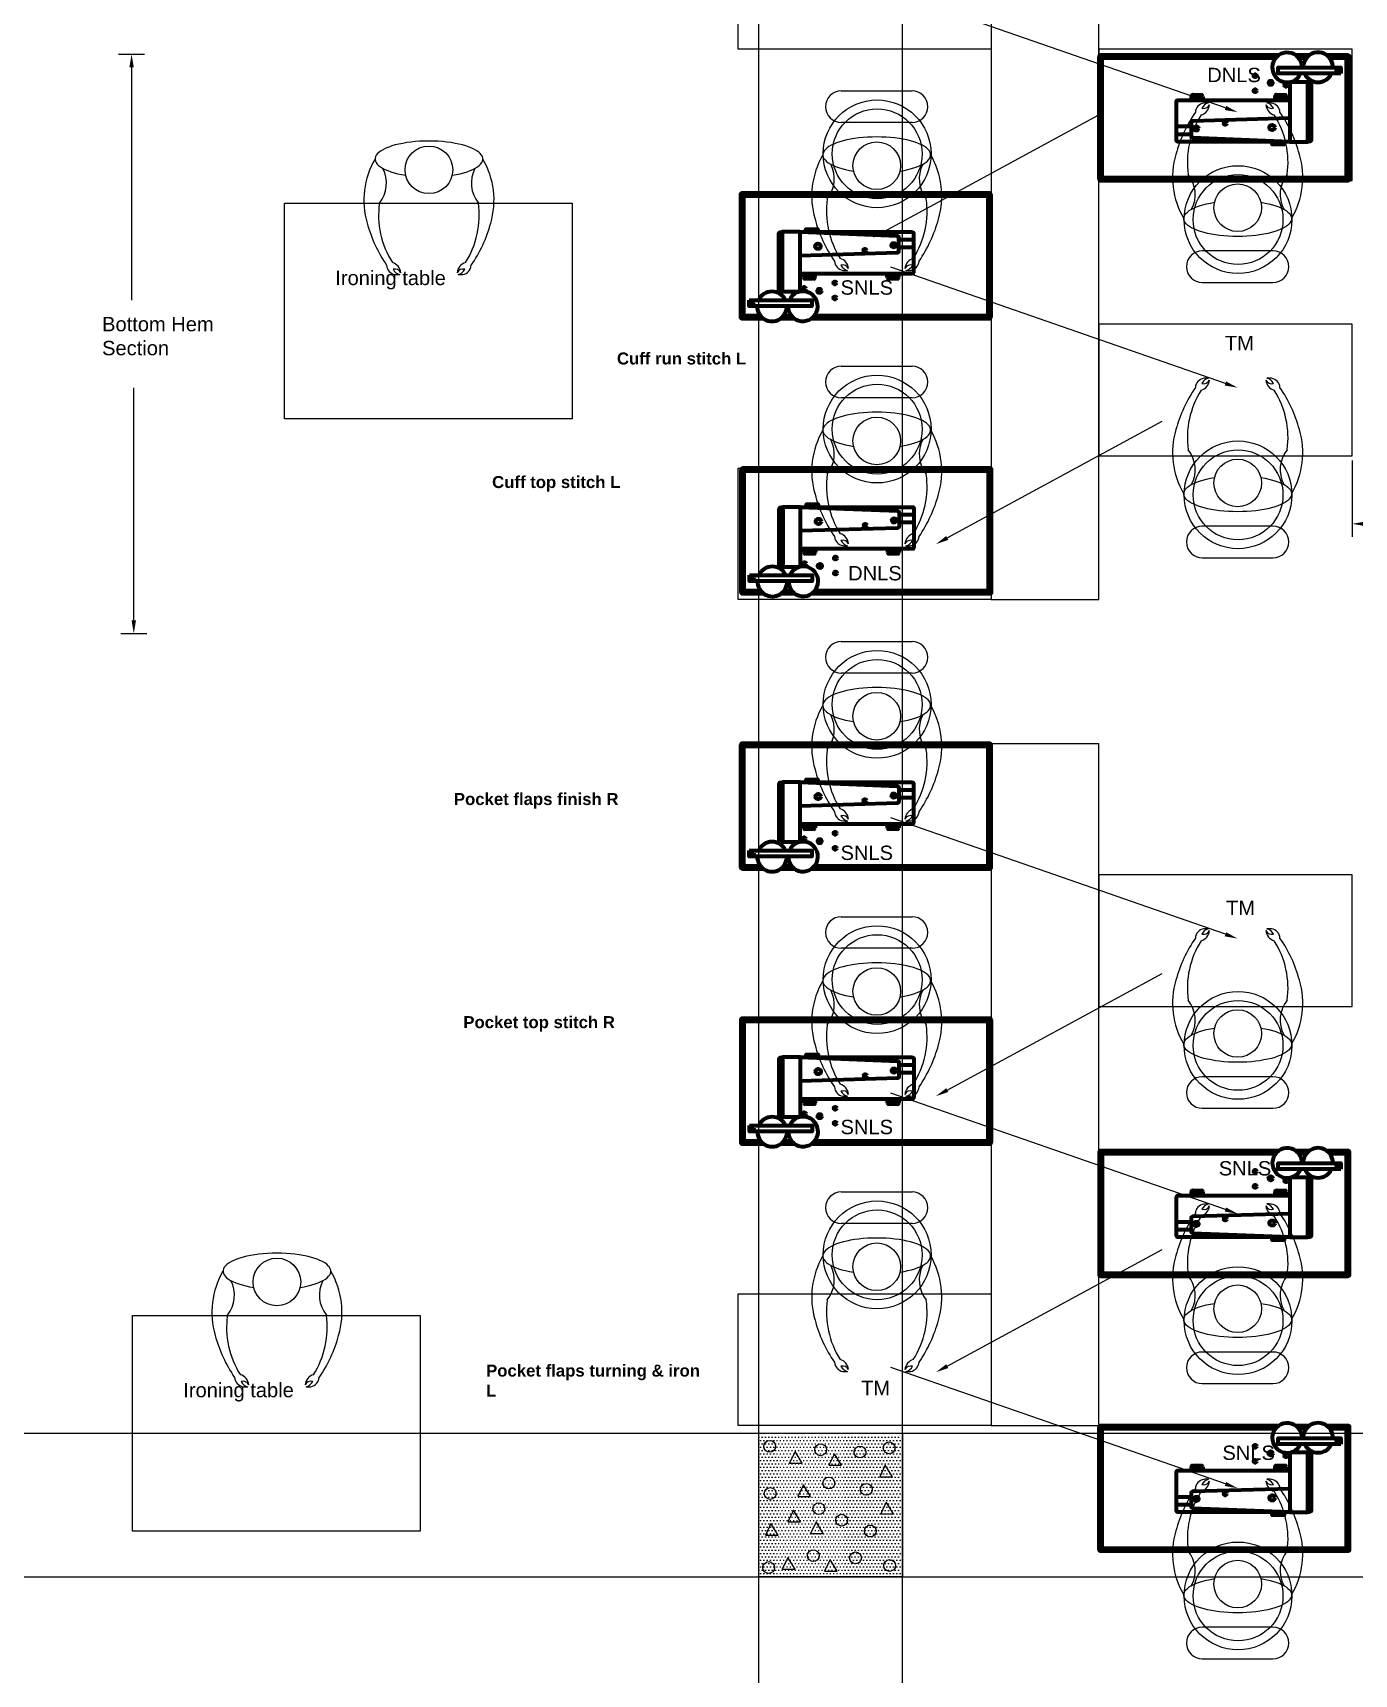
# Model space of a CAD drawing. Header units: feet. Extents: x 200 to 992, y 45 to 257.
# Drawn here: x 272.72 to 291.1, y 211.06 to 233.9 of the extents above; entities that cross this region are included whole.
import ezdxf

# ---------------------------------------------------------------- set-up
doc = ezdxf.new("R2010")
doc.units = ezdxf.units.FT
doc.header["$MEASUREMENT"] = 0
for name, color, linetype in [('beampillar', 80, 'Continuous'), ('dimension', 100, 'Continuous'), ('hatch pillar', 20, 'Continuous'), ('machines', 21, 'Continuous'), ('prep side', 220, 'Continuous'), ('shank', 77, 'Continuous'), ('standing operator', 240, 'Continuous')]:
    doc.layers.add(name, color=color, linetype=linetype)
doc.styles.get("Standard").update_dxf_attribs({"font": 'arial.ttf'})
doc.dimstyles.get("Standard").update_dxf_attribs({"dimtxt": 0.18, "dimasz": 0.18, "dimexe": 0.18, "dimexo": 0.0625, "dimgap": 0.09, "dimtad": 0, "dimtih": 1, "dimtoh": 1, "dimdec": 4, "dimzin": 0, "dimdsep": 46, "dimtxsty": 'Standard', "dimcen": 0.09, "dimadec": 0, "dimazin": 0, "dimtfac": 1, "dimtdec": 4, "dimtofl": 0, "dimtmove": 0, "dimatfit": 3, "dimfxl": 1, "dimtolj": 1, "dimtzin": 0, "dimarcsym": 0})

# ---------------------------------------------------------------- blocks, each defined once
blk = doc.blocks.new('Arrow')
at = {"linetype": 'ByBlock', "lineweight": -2}
blk.add_lwpolyline([(19.992, 74.917), (15.339, 76.537)], dxfattribs=at)
blk.add_solid([(20.002, 74.945), (20.162, 74.858), (19.982, 74.889)])
blk = doc.blocks.new('arrow 2')
at = {"linetype": 'ByBlock', "lineweight": -2}
blk.add_lwpolyline([(16.121, 72.812), (19.11, 74.436)], dxfattribs=at)
blk.add_solid([(16.136, 72.785), (15.963, 72.726), (16.107, 72.838)])
blk = doc.blocks.new('snls block')
at = {"layer": 'machines', "linetype": 'ByBlock', "lineweight": 100}
for p, q in [((54.586, 84.152), (54.586, 84.133)), ((54.586, 84.152), (54.605, 84.152)), ((54.607, 84.133), (54.605, 84.152)), ((54.888, 84.077), (54.681, 84.077)), ((54.889, 83.97), (54.681, 83.97)), ((53.361, 83.553), (53.361, 83.605)), ((53.361, 83.605), (53.517, 83.605)), ((53.378, 83.57), (53.378, 83.605)), ((53.501, 83.605), (53.501, 83.57)), ((53.517, 83.605), (53.517, 83.553)), ((54.524, 83.553), (54.524, 83.605)), ((54.524, 83.605), (54.681, 83.605)), ((54.541, 83.57), (54.541, 83.605)), ((54.664, 83.605), (54.664, 83.57)), ((54.681, 83.605), (54.681, 83.553)), ((53.497, 83.533), (53.382, 83.533)), ((53.48, 83.549), (53.398, 83.549)), ((54.66, 83.533), (54.545, 83.533)), ((54.643, 83.549), (54.562, 83.549))]:
    blk.add_line(p, q, dxfattribs=at)
for points in [[(53.469, 82.981), (55.947, 82.981, 0.414214), (55.968, 83.002), (55.968, 84.703, 0.414214), (55.947, 84.724), (52.502, 84.724, 0.414214), (52.482, 84.703), (52.482, 83.002, 0.414214), (52.502, 82.981), (52.798, 82.981)], [(53.513, 83.023), (55.905, 83.023, 0.414214), (55.926, 83.043), (55.926, 84.662, 0.414214), (55.905, 84.683), (52.544, 84.683, 0.414214), (52.523, 84.662), (52.523, 83.043, 0.414214), (52.544, 83.023), (52.755, 83.023)]]:
    blk.add_lwpolyline(points, format="xyb", dxfattribs=at)
for points in [[(53.063, 83.355), (53.037, 83.355, -0.414214), (53.016, 83.375), (53.016, 84.161, -0.414214), (53.037, 84.182), (53.063, 84.182)], [(53.312, 84.185), (53.063, 84.185), (53.063, 83.355), (53.291, 83.355, 0.414214), (53.312, 83.375)], [(53.312, 84.185), (54.661, 84.131, -0.402601), (54.681, 84.11), (54.681, 83.914, -0.405445), (54.661, 83.893), (53.312, 83.853)], [(53.312, 84.185), (54.868, 84.185, -0.414214), (54.889, 84.164), (54.889, 83.624, -0.414214), (54.868, 83.604), (53.312, 83.604)]]:
    blk.add_lwpolyline(points, format="xyb", close=True, dxfattribs=at)
for points in [[(53.557, 84.185), (53.392, 84.185), (53.392, 84.225), (53.557, 84.225)], [(53.505, 84.185), (53.404, 84.185), (53.404, 84.222), (53.505, 84.222)], [(52.603, 83.237), (53.474, 83.237), (53.474, 83.154), (52.603, 83.154)], [(52.603, 83.237), (53.474, 83.237), (53.474, 83.154), (52.603, 83.154)]]:
    blk.add_lwpolyline(points, close=True, dxfattribs=at)
for points in [[(53.042, 82.981), (53.23, 82.981)], [(53.085, 83.023), (53.186, 83.023)]]:
    blk.add_lwpolyline(points, dxfattribs=at)
for centre, radius in [((53.56, 83.986), 0.0369), ((54.212, 83.931), 0.0196), ((54.613, 83.999), 0.0303), ((53.366, 83.399), 0.0206), ((53.58, 83.365), 0.0285), ((53.796, 83.476), 0.0206), ((52.644, 83.202), 0.0219), ((52.644, 83.202), 0.0219), ((53.796, 83.267), 0.0206)]:
    blk.add_circle(centre, radius, dxfattribs=at)
for centre, radius, start, end in [((52.92, 83.149), 0.207, 25.1747, 154.8253), ((53.35, 83.151), 0.207, 179.1324, 155.4718), ((53.382, 83.553), 0.0208, 180, 270), ((53.398, 83.57), 0.0208, 180, 270), ((53.48, 83.57), 0.0208, 270, 0), ((53.497, 83.553), 0.0208, 270, 0), ((54.545, 83.553), 0.0208, 180, 270), ((54.562, 83.57), 0.0208, 180, 270), ((54.643, 83.57), 0.0208, 270, 0), ((54.66, 83.553), 0.0208, 270, 0), ((52.92, 83.149), 0.207, 178.5457, 1.4543)]:
    blk.add_arc(centre, radius, start, end, dxfattribs=at)
blk = doc.blocks.new('*D20')
at = {"color": 0, "linetype": 'ByBlock', "lineweight": -2, "transparency": 16777216}
for p, q in [((-152.547, 49.683), (-152.547, 48.62)), ((-148.024, 49.763), (-148.024, 48.62)), ((-152.367, 48.8), (-150.752, 48.8)), ((-148.204, 48.8), (-149.819, 48.8))]:
    blk.add_line(p, q, dxfattribs=at)
at = {"color": 0, "linetype": 'ByBlock', "transparency": 16777216}
for points in [[(-152.367, 48.83), (-152.367, 48.77), (-152.547, 48.8)], [(-148.204, 48.83), (-148.204, 48.77), (-148.024, 48.8)]]:
    blk.add_solid(points, dxfattribs=at)
at = {"layer": 'Defpoints', "color": 0, "linetype": 'ByBlock', "transparency": 16777216}
for p in [(-148.024, 49.826), (-152.547, 49.746), (-148.024, 48.8)]:
    blk.add_point(p, dxfattribs=at)
at = {"color": 0, "linetype": 'ByBlock', "transparency": 16777216, "insert": (-150.286, 48.8), "char_height": 0.18, "attachment_point": 5}
blk.add_mtext('\\A1;4.5222', dxfattribs=at)
blk = doc.blocks.new('hatchedpillar')
at = {"layer": 'hatch pillar', "linetype": 'ByBlock', "true_color": 0xf4ee51}
h = blk.add_hatch(dxfattribs=at)
h.set_pattern_fill('DOTS', color=41, scale=0.74)
h.set_pattern_definition([(0, (80.9823, -40.014843), (0.023125, 0.04625), [0, -0.04625])])
h.paths.add_polyline_path([(284.8, 214.403), (282.8, 214.403), (282.8, 212.403), (284.8, 212.403)])
at = {"layer": 'hatch pillar', "linetype": 'Continuous', "lineweight": -3, "ltscale": 2}
for p, q in [((283.321, 214.163), (283.244, 214.001)), ((283.244, 214.001), (283.422, 214.001)), ((283.422, 214.001), (283.321, 214.163)), ((283.87, 214.132), (283.792, 213.97)), ((283.97, 213.97), (283.87, 214.132)), ((283.792, 213.97), (283.97, 213.97)), ((284.577, 213.973), (284.5, 213.811)), ((284.5, 213.811), (284.677, 213.811)), ((284.677, 213.811), (284.577, 213.973)), ((283.437, 213.7), (283.36, 213.538)), ((283.36, 213.538), (283.537, 213.538)), ((283.537, 213.538), (283.437, 213.7)), ((283.298, 213.345), (283.221, 213.183)), ((283.398, 213.183), (283.298, 213.345)), ((284.591, 213.458), (284.514, 213.296)), ((284.691, 213.296), (284.591, 213.458)), ((282.987, 213.162), (282.91, 213)), ((283.088, 213), (282.987, 213.162)), ((283.221, 213.183), (283.398, 213.183)), ((283.615, 213.183), (283.537, 213.021)), ((283.715, 213.021), (283.615, 213.183)), ((284.514, 213.296), (284.691, 213.296)), ((282.91, 213), (283.088, 213)), ((283.537, 213.021), (283.715, 213.021)), ((283.221, 212.689), (283.144, 212.527)), ((283.321, 212.527), (283.221, 212.689)), ((283.808, 212.659), (283.731, 212.497)), ((283.908, 212.497), (283.808, 212.659)), ((283.144, 212.527), (283.321, 212.527)), ((283.731, 212.497), (283.908, 212.497))]:
    blk.add_line(p, q, dxfattribs=at)
for centre in [(282.969, 214.234), (283.677, 214.186), (284.225, 214.155), (284.63, 214.213), (283.792, 213.723), (282.976, 213.578), (284.312, 213.635), (283.653, 213.368), (283.97, 213.206), (284.368, 213.056), (282.955, 212.548), (283.576, 212.713), (284.163, 212.682), (284.637, 212.576)]:
    blk.add_circle(centre, 0.0821, dxfattribs=at)
blk = doc.blocks.new('sewing line')
for p, q in [((-157.5673, 47.74604), (-156.0673, 47.74604)), ((-157.5673, 45.74612), (-156.0673, 45.74612)), ((-157.5673, 36.25604), (-156.0673, 36.25604))]:
    blk.add_line(p, q)
for points in [[(-156.0673, 47.74604), (-156.0673, 64.89612), (-157.5673, 64.89612), (-157.5673, 47.74604)], [(-159.65176, 54.82406), (-158.66746, 54.82406)], [(-158.66746, 54.38473), (-159.65176, 54.38473)], [(-153.64682, 52.59736), (-154.63112, 52.59736)], [(-154.63112, 52.15803), (-153.64682, 52.15803)], [(-159.65176, 50.99406), (-158.66746, 50.99406)], [(-158.66746, 50.55473), (-159.65176, 50.55473)], [(-153.64682, 48.76736), (-154.63112, 48.76736)], [(-154.63112, 48.32803), (-153.64682, 48.32803)], [(-159.65176, 47.16406), (-158.66746, 47.16406)], [(-158.66746, 46.72473), (-159.65176, 46.72473)], [(-157.5673, 45.74612), (-157.5673, 36.25604)], [(-156.0673, 36.25604), (-156.0673, 45.74612)], [(-159.65176, 43.33406), (-158.66746, 43.33406)], [(-158.66746, 42.89473), (-159.65176, 42.89473)], [(-153.64682, 41.10736), (-154.63112, 41.10736)], [(-154.63112, 40.66803), (-153.64682, 40.66803)], [(-159.65176, 39.50406), (-158.66746, 39.50406)], [(-158.66746, 39.06473), (-159.65176, 39.06473)], [(-153.64682, 37.27736), (-154.63112, 37.27736)], [(-154.63112, 36.83803), (-153.64682, 36.83803)], [(-153.64682, 33.44736), (-154.63112, 33.44736)], [(-154.63112, 33.00803), (-153.64682, 33.00803)]]:
    blk.add_lwpolyline(points)
for points in [[(-157.5673, 55.40604), (-161.08794, 55.40604), (-161.08794, 57.23612), (-157.5673, 57.23612)], [(-152.54667, 55.40604), (-156.0673, 55.40604), (-156.0673, 53.57597), (-152.54667, 53.57597)], [(-152.54667, 51.57604), (-156.0673, 51.57604), (-156.0673, 49.74597), (-152.54667, 49.74597)], [(-157.5673, 47.74604), (-161.08794, 47.74604), (-161.08794, 49.57612), (-157.5673, 49.57612)], [(-152.54667, 43.91604), (-156.0673, 43.91604), (-156.0673, 42.08597), (-152.54667, 42.08597)], [(-157.5673, 36.25604), (-161.08794, 36.25604), (-161.08794, 38.08612), (-157.5673, 38.08612)]]:
    blk.add_lwpolyline(points, close=True)
at = {"linetype": 'ByBlock'}
for points in [[(-167.39561, 53.26052), (-163.39561, 53.26052), (-163.39561, 50.26052), (-167.39561, 50.26052)], [(-169.51024, 37.78636), (-165.51024, 37.78636), (-165.51024, 34.78636), (-169.51024, 34.78636)]]:
    blk.add_lwpolyline(points, close=True, dxfattribs=at)
for centre, radius in [((-159.15346, 53.94847), 0.75), ((-159.15346, 53.94847), 0.625), ((-159.15834, 53.78329), 0.3314), ((-154.13282, 53.03361), 0.75), ((-154.13282, 53.03361), 0.625), ((-154.1377, 53.1988), 0.3314), ((-159.15346, 50.11847), 0.75), ((-159.15346, 50.11847), 0.625), ((-159.15834, 49.95329), 0.3314), ((-154.13282, 49.20361), 0.75), ((-154.13282, 49.20361), 0.625), ((-154.1377, 49.3688), 0.3314), ((-159.15346, 46.28847), 0.75), ((-159.15346, 46.28847), 0.625), ((-159.15834, 46.12329), 0.3314), ((-159.15346, 42.45847), 0.75), ((-159.15346, 42.45847), 0.625), ((-159.15834, 42.29329), 0.3314), ((-154.13282, 41.54361), 0.75), ((-154.13282, 41.54361), 0.625), ((-154.1377, 41.7088), 0.3314), ((-159.15346, 38.62847), 0.75), ((-159.15346, 38.62847), 0.625), ((-159.15834, 38.46329), 0.3314), ((-154.13282, 37.71361), 0.75), ((-154.13282, 37.71361), 0.625), ((-154.1377, 37.8788), 0.3314), ((-154.13282, 33.88361), 0.75), ((-154.13282, 33.88361), 0.625), ((-154.1377, 34.0488), 0.3314)]:
    blk.add_circle(centre, radius)
for centre, radius, start, end in [((-159.65176, 54.60439), 0.21966, 90, 270), ((-158.66746, 54.60439), 0.21966, 270, 90), ((-154.5856, 54.5167), 0.14081, 100.122504, 175.609876), ((-154.68995, 54.6435), 0.16061, 285.828882, 355.212594), ((-154.50654, 54.51566), 0.1464, 104.680297, 152.481191), ((-154.61033, 54.66857), 0.08916, 253.018909, 334.439991), ((-154.5559, 53.93855), 0.71883, 89.022524, 94.34402), ((-153.66507, 54.66857), 0.08916, 205.560009, 286.981091), ((-153.58545, 54.6435), 0.16061, 184.787406, 254.171118), ((-153.7195, 53.93855), 0.71883, 85.65598, 90.977476), ((-153.76887, 54.51566), 0.1464, 27.518809, 75.319703), ((-153.6898, 54.5167), 0.14081, 4.390124, 79.877496), ((-153.13609, 53.4374), 1.92771, 145.564527, 164.848863), ((-153.60663, 53.82915), 1.23125, 147.594752, 187.866058), ((-154.66878, 53.82915), 1.23125, 352.133942, 32.405248), ((-155.13931, 53.4374), 1.92771, 15.151137, 34.435473), ((-158.93482, 53.36148), 1.12909, 149.566063, 196.497517), ((-159.38185, 53.36148), 1.12909, 343.502483, 30.433937), ((-153.91419, 53.62061), 1.12909, 163.502483, 210.433937), ((-154.36122, 53.62061), 1.12909, 329.566063, 16.497517), ((-160.18967, 53.5989), 0.44097, 321.008421, 27.632528), ((-158.12701, 53.5989), 0.44097, 152.367472, 218.991579), ((-155.16903, 53.38318), 0.44097, 332.367472, 38.991579), ((-153.10637, 53.38318), 0.44097, 141.008421, 207.632528), ((-158.62726, 53.15293), 1.23125, 172.133942, 212.405248), ((-159.68941, 53.15293), 1.23125, 327.594752, 7.866058), ((-158.15673, 53.54468), 1.92771, 195.151137, 214.435473), ((-160.15995, 53.54468), 1.92771, 325.564527, 344.848863), ((-154.63112, 52.37769), 0.21966, 90, 270), ((-153.64682, 52.37769), 0.21966, 270, 90), ((-159.60623, 52.46539), 0.14081, 184.390124, 259.877496), ((-159.71059, 52.33858), 0.16061, 4.787406, 74.171118), ((-159.63097, 52.31352), 0.08916, 25.560009, 106.981091), ((-159.52717, 52.46643), 0.1464, 207.518809, 255.319703), ((-159.57653, 53.04354), 0.71883, 265.65598, 270.977476), ((-158.60608, 52.33858), 0.16061, 105.828882, 175.212594), ((-158.68571, 52.31352), 0.08916, 73.018909, 154.439991), ((-158.7895, 52.46643), 0.1464, 284.680297, 332.481191), ((-158.74014, 53.04354), 0.71883, 269.022524, 274.34402), ((-158.71044, 52.46539), 0.14081, 280.122504, 355.609876), ((-159.65176, 50.77439), 0.21966, 90, 270), ((-158.66746, 50.77439), 0.21966, 270, 90), ((-154.5856, 50.6867), 0.14081, 100.122504, 175.609876), ((-154.68995, 50.8135), 0.16061, 285.828882, 355.212594), ((-154.50654, 50.68566), 0.1464, 104.680297, 152.481191), ((-154.61033, 50.83857), 0.08916, 253.018909, 334.439991), ((-154.5559, 50.10855), 0.71883, 89.022524, 94.34402), ((-153.66507, 50.83857), 0.08916, 205.560009, 286.981091), ((-153.58545, 50.8135), 0.16061, 184.787406, 254.171118), ((-153.7195, 50.10855), 0.71883, 85.65598, 90.977476), ((-153.76887, 50.68566), 0.1464, 27.518809, 75.319703), ((-153.6898, 50.6867), 0.14081, 4.390124, 79.877496), ((-153.13609, 49.6074), 1.92771, 145.564527, 164.848863), ((-153.60663, 49.99915), 1.23125, 147.594752, 187.866058), ((-154.66878, 49.99915), 1.23125, 352.133942, 32.405248), ((-155.13931, 49.6074), 1.92771, 15.151137, 34.435473), ((-158.93482, 49.53148), 1.12909, 149.566063, 196.497517), ((-159.38185, 49.53148), 1.12909, 343.502483, 30.433937), ((-153.91419, 49.79061), 1.12909, 163.502483, 210.433937), ((-154.36122, 49.79061), 1.12909, 329.566063, 16.497517), ((-160.18967, 49.7689), 0.44097, 321.008421, 27.632528), ((-158.12701, 49.7689), 0.44097, 152.367472, 218.991579), ((-155.16903, 49.55318), 0.44097, 332.367472, 38.991579), ((-153.10637, 49.55318), 0.44097, 141.008421, 207.632528), ((-158.62726, 49.32293), 1.23125, 172.133942, 212.405248), ((-159.68941, 49.32293), 1.23125, 327.594752, 7.866058), ((-158.15673, 49.71468), 1.92771, 195.151137, 214.435473), ((-160.15995, 49.71468), 1.92771, 325.564527, 344.848863), ((-159.71059, 48.50858), 0.16061, 4.787406, 74.171118), ((-158.60608, 48.50858), 0.16061, 105.828882, 175.212594), ((-154.63112, 48.54769), 0.21966, 90, 270), ((-153.64682, 48.54769), 0.21966, 270, 90), ((-159.60623, 48.63539), 0.14081, 184.390124, 259.877496), ((-159.63097, 48.48352), 0.08916, 25.560009, 106.981091), ((-159.52717, 48.63643), 0.1464, 207.518809, 255.319703), ((-159.57653, 49.21354), 0.71883, 265.65598, 270.977476), ((-158.68571, 48.48352), 0.08916, 73.018909, 154.439991), ((-158.7895, 48.63643), 0.1464, 284.680297, 332.481191), ((-158.74014, 49.21354), 0.71883, 269.022524, 274.34402), ((-158.71044, 48.63539), 0.14081, 280.122504, 355.609876), ((-159.65176, 46.94439), 0.21966, 90, 270), ((-158.66746, 46.94439), 0.21966, 270, 90), ((-158.93482, 45.70148), 1.12909, 149.566063, 196.497517), ((-160.18967, 45.9389), 0.44097, 321.008421, 27.632528), ((-158.12701, 45.9389), 0.44097, 152.367472, 218.991579), ((-159.38185, 45.70148), 1.12909, 343.502483, 30.433937), ((-158.62726, 45.49293), 1.23125, 172.133942, 212.405248), ((-159.68941, 45.49293), 1.23125, 327.594752, 7.866058), ((-158.15673, 45.88468), 1.92771, 195.151137, 214.435473), ((-160.15995, 45.88468), 1.92771, 325.564527, 344.848863), ((-159.60623, 44.80539), 0.14081, 184.390124, 259.877496), ((-159.71059, 44.67858), 0.16061, 4.787406, 74.171118), ((-158.60608, 44.67858), 0.16061, 105.828882, 175.212594), ((-158.71044, 44.80539), 0.14081, 280.122504, 355.609876), ((-159.63097, 44.65352), 0.08916, 25.560009, 106.981091), ((-159.52717, 44.80643), 0.1464, 207.518809, 255.319703), ((-159.57653, 45.38354), 0.71883, 265.65598, 270.977476), ((-158.68571, 44.65352), 0.08916, 73.018909, 154.439991), ((-158.7895, 44.80643), 0.1464, 284.680297, 332.481191), ((-158.74014, 45.38354), 0.71883, 269.022524, 274.34402), ((-159.65176, 43.11439), 0.21966, 90, 270), ((-158.66746, 43.11439), 0.21966, 270, 90), ((-154.5856, 43.0267), 0.14081, 100.122504, 175.609876), ((-154.50654, 43.02566), 0.1464, 104.680297, 152.481191), ((-154.5559, 42.44855), 0.71883, 89.022524, 94.34402), ((-153.7195, 42.44855), 0.71883, 85.65598, 90.977476), ((-153.76887, 43.02566), 0.1464, 27.518809, 75.319703), ((-153.6898, 43.0267), 0.14081, 4.390124, 79.877496), ((-153.13609, 41.9474), 1.92771, 145.564527, 164.848863), ((-153.60663, 42.33915), 1.23125, 147.594752, 187.866058), ((-154.68995, 43.1535), 0.16061, 285.828882, 355.212594), ((-154.61033, 43.17857), 0.08916, 253.018909, 334.439991), ((-153.66507, 43.17857), 0.08916, 205.560009, 286.981091), ((-153.58545, 43.1535), 0.16061, 184.787406, 254.171118), ((-154.66878, 42.33915), 1.23125, 352.133942, 32.405248), ((-155.13931, 41.9474), 1.92771, 15.151137, 34.435473), ((-158.93482, 41.87148), 1.12909, 149.566063, 196.497517), ((-160.18967, 42.1089), 0.44097, 321.008421, 27.632528), ((-158.12701, 42.1089), 0.44097, 152.367472, 218.991579), ((-159.38185, 41.87148), 1.12909, 343.502483, 30.433937), ((-153.91419, 42.13061), 1.12909, 163.502483, 210.433937), ((-154.36122, 42.13061), 1.12909, 329.566063, 16.497517), ((-155.16903, 41.89318), 0.44097, 332.367472, 38.991579), ((-153.10637, 41.89318), 0.44097, 141.008421, 207.632528), ((-158.62726, 41.66293), 1.23125, 172.133942, 212.405248), ((-159.68941, 41.66293), 1.23125, 327.594752, 7.866058), ((-158.15673, 42.05468), 1.92771, 195.151137, 214.435473), ((-160.15995, 42.05468), 1.92771, 325.564527, 344.848863), ((-154.63112, 40.88769), 0.21966, 90, 270), ((-153.64682, 40.88769), 0.21966, 270, 90), ((-159.60623, 40.97539), 0.14081, 184.390124, 259.877496), ((-159.71059, 40.84858), 0.16061, 4.787406, 74.171118), ((-159.63097, 40.82352), 0.08916, 25.560009, 106.981091), ((-159.52717, 40.97643), 0.1464, 207.518809, 255.319703), ((-158.60608, 40.84858), 0.16061, 105.828882, 175.212594), ((-158.68571, 40.82352), 0.08916, 73.018909, 154.439991), ((-158.7895, 40.97643), 0.1464, 284.680297, 332.481191), ((-158.71044, 40.97539), 0.14081, 280.122504, 355.609876), ((-159.57653, 41.55354), 0.71883, 265.65598, 270.977476), ((-158.74014, 41.55354), 0.71883, 269.022524, 274.34402), ((-159.65176, 39.28439), 0.21966, 90, 270), ((-158.66746, 39.28439), 0.21966, 270, 90), ((-154.5856, 39.1967), 0.14081, 100.122504, 175.609876), ((-154.68995, 39.3235), 0.16061, 285.828882, 355.212594), ((-154.50654, 39.19566), 0.1464, 104.680297, 152.481191), ((-154.61033, 39.34857), 0.08916, 253.018909, 334.439991), ((-154.5559, 38.61855), 0.71883, 89.022524, 94.34402), ((-153.66507, 39.34857), 0.08916, 205.560009, 286.981091), ((-153.58545, 39.3235), 0.16061, 184.787406, 254.171118), ((-153.7195, 38.61855), 0.71883, 85.65598, 90.977476), ((-153.76887, 39.19566), 0.1464, 27.518809, 75.319703), ((-153.6898, 39.1967), 0.14081, 4.390124, 79.877496), ((-153.13609, 38.1174), 1.92771, 145.564527, 164.848863), ((-153.60663, 38.50915), 1.23125, 147.594752, 187.866058), ((-154.66878, 38.50915), 1.23125, 352.133942, 32.405248), ((-155.13931, 38.1174), 1.92771, 15.151137, 34.435473), ((-158.93482, 38.04148), 1.12909, 149.566063, 196.497517), ((-159.38185, 38.04148), 1.12909, 343.502483, 30.433937), ((-153.91419, 38.30061), 1.12909, 163.502483, 210.433937), ((-154.36122, 38.30061), 1.12909, 329.566063, 16.497517), ((-160.18967, 38.2789), 0.44097, 321.008421, 27.632528), ((-158.12701, 38.2789), 0.44097, 152.367472, 218.991579), ((-155.16903, 38.06318), 0.44097, 332.367472, 38.991579), ((-153.10637, 38.06318), 0.44097, 141.008421, 207.632528), ((-158.62726, 37.83293), 1.23125, 172.133942, 212.405248), ((-159.68941, 37.83293), 1.23125, 327.594752, 7.866058), ((-158.15673, 38.22468), 1.92771, 195.151137, 214.435473), ((-160.15995, 38.22468), 1.92771, 325.564527, 344.848863), ((-154.63112, 37.05769), 0.21966, 90, 270), ((-153.64682, 37.05769), 0.21966, 270, 90), ((-159.60623, 37.14539), 0.14081, 184.390124, 259.877496), ((-159.71059, 37.01858), 0.16061, 4.787406, 74.171118), ((-159.63097, 36.99352), 0.08916, 25.560009, 106.981091), ((-159.52717, 37.14643), 0.1464, 207.518809, 255.319703), ((-159.57653, 37.72354), 0.71883, 265.65598, 270.977476), ((-158.60608, 37.01858), 0.16061, 105.828882, 175.212594), ((-158.68571, 36.99352), 0.08916, 73.018909, 154.439991), ((-158.7895, 37.14643), 0.1464, 284.680297, 332.481191), ((-158.74014, 37.72354), 0.71883, 269.022524, 274.34402), ((-158.71044, 37.14539), 0.14081, 280.122504, 355.609876), ((-154.5856, 35.3667), 0.14081, 100.122504, 175.609876), ((-154.68995, 35.4935), 0.16061, 285.828882, 355.212594), ((-154.50654, 35.36566), 0.1464, 104.680297, 152.481191), ((-154.61033, 35.51857), 0.08916, 253.018909, 334.439991), ((-154.5559, 34.78855), 0.71883, 89.022524, 94.34402), ((-153.66507, 35.51857), 0.08916, 205.560009, 286.981091), ((-153.58545, 35.4935), 0.16061, 184.787406, 254.171118), ((-153.7195, 34.78855), 0.71883, 85.65598, 90.977476), ((-153.76887, 35.36566), 0.1464, 27.518809, 75.319703), ((-153.6898, 35.3667), 0.14081, 4.390124, 79.877496), ((-153.13609, 34.2874), 1.92771, 145.564527, 164.848863), ((-153.60663, 34.67915), 1.23125, 147.594752, 187.866058), ((-154.66878, 34.67915), 1.23125, 352.133942, 32.405248), ((-155.13931, 34.2874), 1.92771, 15.151137, 34.435473), ((-153.91419, 34.47061), 1.12909, 163.502483, 210.433937), ((-154.36122, 34.47061), 1.12909, 329.566063, 16.497517), ((-155.16903, 34.23318), 0.44097, 332.367472, 38.991579), ((-153.10637, 34.23318), 0.44097, 141.008421, 207.632528), ((-154.63112, 33.22769), 0.21966, 90, 270), ((-153.64682, 33.22769), 0.21966, 270, 90)]:
    blk.add_arc(centre, radius, start, end)
for centre in [(-159.15834, 53.93341), (-159.15834, 50.10341), (-159.15834, 46.27341), (-159.15834, 42.44341), (-159.15834, 38.61341)]:
    blk.add_ellipse(centre, major_axis=(-0.75, 0), ratio=0.33333333, start_param=2.01554376, end_param=7.4092342)
at = {"extrusion": (0, 0, -1)}
for centre in [(-154.1377, 53.04867), (-154.1377, 49.21867), (-154.1377, 41.55867), (-154.1377, 37.72867), (-154.1377, 33.89867)]:
    blk.add_ellipse(centre, major_axis=(-0.75, 0), ratio=0.33333333, start_param=2.01554376, end_param=7.4092342, dxfattribs=at)
at = {"layer": 'dimension', "linetype": 'ByBlock', "lineweight": -2}
for p, q in [((-134.20488, 53.76965), (-133.84488, 53.76965)), ((-134.17405, 45.70724), (-133.81405, 45.70724))]:
    blk.add_line(p, q, dxfattribs=at)
for points in [[(-134.02488, 53.58465), (-134.02488, 50.34777)], [(-133.99405, 45.89224), (-133.99405, 49.12913)]]:
    blk.add_lwpolyline(points, dxfattribs=at)
at = {"layer": 'dimension', "linetype": 'ByBlock'}
for points in [[(-134.05571, 53.58465), (-134.02488, 53.76965), (-133.99405, 53.58465)], [(-134.02488, 45.89224), (-133.99405, 45.70724), (-133.96321, 45.89224)]]:
    blk.add_solid(points, dxfattribs=at)
at = {"layer": 'standing operator'}
for centre in [(-165.38847, 53.72579), (-167.5031, 38.25164)]:
    blk.add_circle(centre, 0.3314, dxfattribs=at)
for centre, radius, start, end in [((-165.16495, 53.30398), 1.12909, 149.566063, 196.497517), ((-166.4198, 53.54141), 0.44097, 321.008421, 27.632528), ((-164.35714, 53.54141), 0.44097, 152.367472, 218.991579), ((-165.61198, 53.30398), 1.12909, 343.502483, 30.433937), ((-164.85739, 53.09544), 1.23125, 172.133942, 212.405248), ((-165.91954, 53.09544), 1.23125, 327.594752, 7.866058), ((-164.38686, 53.48719), 1.92771, 195.151137, 214.435473), ((-166.39008, 53.48719), 1.92771, 325.564527, 344.848863), ((-165.83637, 52.40789), 0.14081, 184.390124, 259.877496), ((-165.94072, 52.28108), 0.16061, 4.787406, 74.171118), ((-165.8611, 52.25602), 0.08916, 25.560009, 106.981091), ((-165.7573, 52.40893), 0.1464, 207.518809, 255.319703), ((-164.83622, 52.28108), 0.16061, 105.828882, 175.212594), ((-164.91584, 52.25602), 0.08916, 73.018909, 154.439991), ((-165.01964, 52.40893), 0.1464, 284.680297, 332.481191), ((-164.94057, 52.40789), 0.14081, 280.122504, 355.609876), ((-165.80667, 52.98604), 0.71883, 265.65598, 270.977476), ((-164.97027, 52.98604), 0.71883, 269.022524, 274.34402), ((-167.27959, 37.82983), 1.12909, 149.566063, 196.497517), ((-167.72662, 37.82983), 1.12909, 343.502483, 30.433937), ((-168.53443, 38.06725), 0.44097, 321.008421, 27.632528), ((-166.47177, 38.06725), 0.44097, 152.367472, 218.991579), ((-166.97203, 37.62128), 1.23125, 172.133942, 212.405248), ((-168.03418, 37.62128), 1.23125, 327.594752, 7.866058), ((-166.50149, 38.01303), 1.92771, 195.151137, 214.435473), ((-168.50471, 38.01303), 1.92771, 325.564527, 344.848863), ((-167.951, 36.93374), 0.14081, 184.390124, 259.877496), ((-168.05536, 36.80693), 0.16061, 4.787406, 74.171118), ((-167.97573, 36.78187), 0.08916, 25.560009, 106.981091), ((-167.87194, 36.93478), 0.1464, 207.518809, 255.319703), ((-167.9213, 37.51189), 0.71883, 265.65598, 270.977476), ((-166.95085, 36.80693), 0.16061, 105.828882, 175.212594), ((-167.03047, 36.78187), 0.08916, 73.018909, 154.439991), ((-167.13427, 36.93478), 0.1464, 284.680297, 332.481191), ((-167.08491, 37.51189), 0.71883, 269.022524, 274.34402), ((-167.05521, 36.93374), 0.14081, 280.122504, 355.609876)]:
    blk.add_arc(centre, radius, start, end, dxfattribs=at)
for centre in [(-165.38847, 53.87592), (-167.5031, 38.40176)]:
    blk.add_ellipse(centre, major_axis=(-0.75, 0), ratio=0.33333333, start_param=2.01554376, end_param=7.4092342, dxfattribs=at)
for name, p in [('Arrow', (-174.29967, -20.33042)), ('arrow 2', (-175.17708, -19.94529)), ('snls block', (-213.53637, -31.32344)), ('Arrow', (-174.29967, -24.16381)), ('arrow 2', (-174.29967, -24.20826)), ('snls block', (-213.52987, -35.15147)), ('snls block', (-213.53429, -38.98026)), ('Arrow', (-174.29967, -31.82822)), ('arrow 2', (-174.29967, -31.88998)), ('snls block', (-213.53245, -42.80672)), ('Arrow', (-174.29967, -35.65719)), ('arrow 2', (-174.29967, -35.7306)), ('Arrow', (-174.29967, -39.47599))]:
    blk.add_blockref(name, p)
at = {"rotation": 180}
for p in [(-100.1, 138.30119), (-100.09887, 123.05817), (-100.09938, 119.23303)]:
    blk.add_blockref('snls block', p, dxfattribs=at)
at = {"char_height": 0.2, "attachment_point": 1}
for s, width, insert in [('DNLS', 0.6548569, (-154.56052, 55.14566)), ('SNLS', 0.9053555, (-159.66207, 52.18835)), ('TM', 0.8194177, (-154.31599, 51.41573)), ('DNLS', 0.6548569, (-159.55651, 48.21333)), ('SNLS', 0.9053555, (-159.66207, 44.32323)), ('TM', 0.8194177, (-154.29965, 43.55752)), ('SNLS', 0.9053555, (-159.66207, 40.50812)), ('SNLS', 0.9053555, (-154.4005, 39.93327)), ('TM', 0.8194177, (-159.37587, 36.87635)), ('SNLS', 0.9053555, (-154.34989, 35.97562))]:
    blk.add_mtext_dynamic_manual_height_columns(s, width=width, gutter_width=1, heights=[0], dxfattribs=dict(at, insert=insert))
at = {"linetype": 'ByBlock', "char_height": 0.2, "attachment_point": 1}
for insert in [(-166.69089, 52.3219), (-168.80552, 36.84774)]:
    blk.add_mtext_dynamic_manual_height_columns('Ironing table', width=2.5839708, gutter_width=1, heights=[0], dxfattribs=dict(at, insert=insert))
at = {"layer": 'dimension', "linetype": 'ByBlock', "insert": (-134.43501, 50.11426), "char_height": 0.2, "width": 1.5898977, "attachment_point": 1}
blk.add_mtext('Bottom Hem\\PSection', dxfattribs=at)
at = {"layer": 'prep side', "linetype": 'ByBlock', "char_height": 0.2, "attachment_point": 1}
for s, insert in [('{\\fArial|b1|i0|c0|p34;\\H0.83333x;Cuff run stitch L}', (-162.77279, 51.18409)), ('{\\fArial|b1|i0|c0|p34;\\H0.83333x;Cuff top stitch L}', (-164.50966, 49.46504)), ('{\\fArial|b1|i0|c0|p34;\\H0.83333x;Pocket flaps finish R}', (-165.04101, 45.05427)), ('{\\fArial|b1|i0|c0|p34;\\H0.83333x;Pocket top stitch R}', (-164.90961, 41.95018)), ('{\\fArial|b1|i0|c0|p34;\\H0.83333x;Pocket flaps turning & iron L}', (-164.59309, 37.10201))]:
    blk.add_mtext_dynamic_manual_height_columns(s, width=2.9744346, gutter_width=1, heights=[0], dxfattribs=dict(at, insert=insert))
at = {"linetype": 'ByBlock'}
dim = blk.add_linear_dim(base=(-148.02443, 48.79998), p1=(-152.54667, 49.74597), p2=(-148.02443, 49.82555), dimstyle='Standard', dxfattribs=at)
dim.commit()
dim.dimension.update_dxf_attribs({"geometry": '*D20', "text_midpoint": (-150.28555, 48.79998)})

msp = doc.modelspace()

# ---------------------------------------------------------------- linework, layer by layer
at = {"layer": 'beampillar', "linetype": 'ByBlock'}
for p, q in [((282.8173, 89.8907), (282.8173, 254.41766)), ((284.8173, 89.8907), (284.8173, 254.41766)), ((199.8173, 214.41766), (457.29065, 214.41766)), ((199.8173, 212.41766), (457.29065, 212.41766))]:
    msp.add_line(p, q, dxfattribs=at)
msp.add_lwpolyline([(282.8173, 214.41766), (284.8173, 214.41766), (284.8173, 212.41766), (282.8173, 212.41766)], close=True, dxfattribs=at)

# ---------------------------------------------------------------- block references
at = {"layer": 'prep side', "linetype": 'ByBlock'}
msp.add_blockref('hatchedpillar', (0, 0), dxfattribs=at)
at = {"layer": 'shank', "linetype": 'ByBlock'}
for p in [(408.11677, 179.83422), (443.61677, 178.26916)]:
    msp.add_blockref('sewing line', p, dxfattribs=at)

doc.saveas('drawing.dxf')
